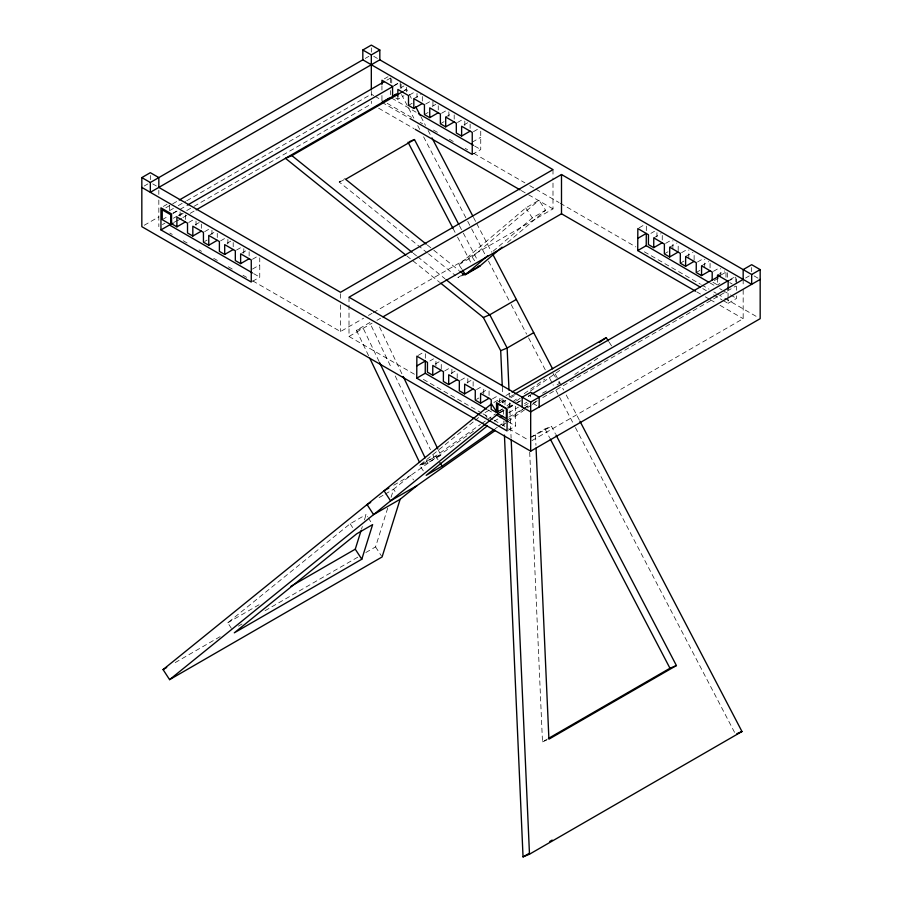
<?xml version="1.0" encoding="UTF-8"?>
<svg xmlns="http://www.w3.org/2000/svg" width="902" height="902" viewBox="0 0 902 902"><rect width="100%" height="100%" fill="white"/><g stroke="black" fill="none" stroke-linecap="round" stroke-linejoin="round"><path stroke-width="0.68" stroke-dasharray="4.51 3.38" d="M425.316 358.229L425.349 352.637M435.937 365.84L435.959 360.248M441.247 368.941L441.27 363.348M451.879 373.755L451.902 368.163M457.179 378.254L457.213 372.661M467.811 383.057L467.845 377.476M473.122 386.169L473.155 380.576M483.743 393.768L483.776 386.789M489.064 395.482L489.087 389.889M499.674 403.081L499.708 397.489M504.996 404.795L505.03 399.203M508.254 430.231L515.538 426.026L515.651 405.404M646.306 230.641L646.339 225.049M656.927 236.854L656.949 232.66M662.237 239.955L662.271 234.362M672.847 248.963L672.892 240.575M678.169 250.666L678.203 245.073M688.79 258.276L688.835 249.888M694.112 259.979L694.145 252.988M704.721 267.578L704.766 259.201M710.054 267.894L710.077 262.302M718.229 278.301L712.163 281.807L717.473 284.908L717.507 277.917M720.664 276.891L720.698 268.514M725.986 277.207L726.02 271.615M723.212 300.535L728.027 303.343L728.049 299.272M728.061 297.908L728.094 291.12M728.027 303.343L736.528 298.438L736.551 295.721M736.573 290.286L736.596 286.205M736.607 283.408L736.641 277.827M361.51 529.215L362.345 526.543M364.431 519.89L366.099 514.568L367.542 516.801M365.84 552.52L375.559 546.916L387.736 508.006M391.096 497.273L393.61 489.222L410.613 475.478L475.05 430.074M461.801 269.1L458.859 264.658L525.731 207.922L539.013 200.255L545.62 210.245L506.338 243.563M458.859 264.658L472.141 256.991L539.013 200.255M493.067 251.23L532.338 217.923L545.62 210.245M423.297 470.855L419.667 465.263L474.294 421.076M475.388 420.185L478.658 417.536M231.397 628.367L227.766 622.786L350.156 523.769L366.099 514.568M419.667 465.263L435.598 456.062L480.473 424.447M481.623 423.636L486.234 420.388M487.384 419.588L495.435 413.905M500.035 410.669L502.335 409.046M506.947 405.799L511.547 402.551M512.697 401.751L518.447 397.692M524.209 393.644L544.921 379.043M499.212 413.048L506.112 408.178M507.262 407.366L515.324 401.694M516.474 400.883L521.074 397.647M530.275 391.152L560.198 370.079M495.063 428.822L497.363 427.198M498.513 426.387L505.424 421.527M506.574 420.715L522.675 409.361M523.825 408.55L528.437 405.314M502.29 425.53L506.89 422.283M508.04 421.471L531.053 405.257M532.203 404.446L537.964 400.398L533.048 403.16M574.777 374.454L597.801 358.241M144.264 186.004L147.905 183.907M365.242 58.416L368.884 56.319M163.375 206.423L167.028 204.314M384.365 78.835L388.007 76.738M165.878 207.742L178.021 200.74M386.868 80.165L390.51 78.057M144.264 225.263L158.831 216.852M169.756 210.538L173.398 208.441M178.258 205.633L185.541 201.428M186.759 200.729L371.32 94.169L373.755 95.578M172.789 213.255L176.431 211.158M393.779 85.667L397.421 83.57M162.236 219.66L168.302 216.164M173.161 213.357L187.729 204.946M394.151 85.769L397.793 83.66M162.473 224.564L164.897 223.155M173.398 218.25L177.04 216.153M178.258 215.454L181.9 213.346M186.759 210.538L192.825 207.032M194.043 206.332L371.32 103.989L371.32 101.182M179.318 215.623L184.177 212.816M400.308 88.035L403.949 85.938M174.007 222.366L178.867 219.569M178.021 220.37L181.663 218.261M182.88 217.562L188.946 214.056M190.164 213.357L195.024 210.549M404.243 90.775L406.655 89.377L408.606 93.109M395.752 98.025L397.872 99.254L403.949 95.747M188.732 222.456L193.58 219.648M409.711 94.868L413.353 92.771M195.249 224.823L200.109 222.016M413.815 98.634L421.099 94.428M408.505 105.387L412.146 103.279M204.664 231.656L209.523 228.849M425.654 104.068L430.513 101.272M209.974 234.723L214.834 231.915M432.182 106.436L435.824 104.339M204.664 241.477L207.088 240.067M424.436 114.588L428.078 112.479M220.595 240.857L225.455 238.06M441.585 113.269L446.445 110.472M227.124 243.224L230.765 241.127M445.689 117.046L451.755 113.539M427.413 252.955L339.186 182.001L345.218 178.506M440.379 123.788L444.021 121.68M236.538 250.057L241.398 247.261M457.528 122.469L462.376 119.673M241.849 253.124L249.132 248.918M464.056 124.837L467.698 122.74M252.47 259.257L259.753 255.052M473.46 131.669L478.319 128.873M252.47 269.078L259.753 264.872M472.242 142.189L480.743 137.284M252.47 281.345L259.753 277.139L259.753 257.859M472.242 154.456L480.743 149.552L480.743 127.464M252.718 280.872L340.505 331.553L363.574 318.237M368.433 315.429L372.075 313.332M373.293 312.633L552.994 208.881L552.994 178.032M368.58 355.692L356.437 330.267L369.719 322.6L391.581 368.366M349.006 297.209L349.006 336.469L372.075 323.142M376.935 320.334L380.576 318.237M461.317 275.516L457.9 277.489L464.338 274.783M418.066 355.444L424.143 351.938M639.056 227.856L645.122 224.35M429.904 360.958L433.546 358.849M650.894 233.37L654.536 231.262M435.215 364.058L440.075 361.251M653.781 237.869L661.065 233.663M444.63 370.97L449.489 368.163M665.62 243.382L671.686 239.876M451.158 373.372L456.017 370.564M669.712 247.182L676.996 242.976M664.346 253.868L667.999 251.759M460.561 380.283L466.638 376.777M681.551 252.695L687.628 249.189M467.089 382.685L471.949 379.877M685.655 256.495L692.939 252.289M680.288 263.181L683.93 261.073M476.504 389.596L482.57 386.09M697.494 262.008L703.56 258.502M481.815 392.697L487.881 389.19M701.587 265.808L708.871 261.603M476.448 399.372L478.883 397.974M696.22 272.494L699.862 270.386M492.436 398.909L498.513 395.403M713.426 271.322L719.492 267.815M493.89 402.495L501.14 398.312M505.977 395.527L510.803 392.731M497.746 402.01L503.823 398.504M717.518 275.121L724.813 270.916M500.26 402.461L505.12 399.654M509.98 396.846L513.621 394.749M721.25 274.873L726.11 272.066M488.952 410.331L484.126 413.116L487.024 417.581M502.245 402.653L505.864 400.567M510.701 397.782L514.32 395.685M498.907 411.087L502.561 408.989M717.473 284.908L719.897 283.51M497.836 413.68L503.902 410.173M508.762 407.366L520.905 400.353M528.189 396.147L530.624 394.749M729.752 279.778L734.611 276.982M500.43 412.552L504.049 410.455M508.886 407.67L516.124 403.487M517.331 402.788L520.961 400.691M528.211 396.508L530.624 395.121L530.68 399.293M508.378 408.211L514.444 404.716M728.151 281.334L735.434 277.128M494.273 421.076L497.904 418.99M508.773 412.71L518.436 407.129M524.479 403.645L526.892 402.247M542.587 393.182L547.424 390.397M557.086 384.816L559.499 383.418L556.602 378.953M440.852 455.318L434.099 457.359L420.817 465.026L427.571 462.985L440.852 455.318L438.428 450.233M524.614 405.596L528.256 403.498M745.604 278.019L749.246 275.911M508.762 417.186L524.547 408.065M525.765 407.366L528.189 405.968M542.767 397.557L735.829 286.092M393.712 485.231L410.613 475.478L413.511 479.943M379.122 497.588L383.948 494.803M385.154 494.104L393.61 489.222L396.508 493.698M530.218 437.493L545.011 428.946L551.449 426.251L555.35 433.727M531.65 437.064L551.449 426.251M531.898 440.65L743.169 318.677L743.169 287.828M227.766 622.786L260.554 603.855M175.214 662.587L220.133 636.643M238.353 626.135L241.995 624.026M265.064 610.71L358.556 556.726M529.699 452.206L542.485 741.861L547.345 739.054M404.085 90.459L406.655 89.377M339.186 182.001L345.613 179.295M542.485 741.861L548.912 739.166M356.437 330.267L363.19 328.227L379.595 362.548M373.744 56.319L377.386 58.416M754.095 275.911L758.954 278.718M729.752 282.585L732.176 283.983M391.66 98.115L416.07 112.209M474.644 146.034L480.743 149.552M374.973 96.288L382.29 100.505M387.161 103.324L411.549 117.395M420.073 122.322L422.519 123.732M433.49 130.068L438.361 132.876M449.331 139.212L454.202 142.031M465.173 148.368L467.619 149.766M473.708 153.284L524.908 182.847M529.778 185.665L534.66 188.473M535.878 189.183L559.037 202.555M560.255 203.254L635.831 246.889M644.366 251.816L700.437 284.186M701.655 284.897L708.972 289.114M713.854 291.932L716.289 293.342M717.507 294.041L723.596 297.559M724.825 298.269L757.736 317.267M381.941 102.321L408.786 117.824M378.637 108.206L413.995 128.625M521.288 190.57L527.388 194.099M528.606 194.798L552.994 208.881M696.84 291.921L700.493 294.041M705.375 296.848L709.028 298.968M710.246 299.667L715.128 302.486M719.999 305.304L743.169 318.677M152.754 183.907L156.396 186.004M533.116 403.498L536.758 405.596M253.654 273.61L259.753 277.139M169.801 232.998L172.237 234.407M183.219 240.744L188.09 243.563M199.071 249.899L201.507 251.308M213.695 258.344L217.359 260.452M228.33 266.789L233.212 269.608M242.965 275.234L246.618 277.354M349.006 336.469L414.852 374.477M423.388 379.404L481.916 413.195M483.134 413.894L492.887 419.531M494.104 420.231L507.522 427.976M508.739 428.687L528.245 439.95M710.043 282.957L714.858 285.776M719.672 288.584L722.085 289.993M723.291 290.703L729.312 294.221M730.507 294.92L736.528 298.438M702.748 288.572L706.356 290.681M713.583 294.909L722.006 299.825M487.847 409.846L491.466 411.955M508.322 421.809L515.538 426.026M427.311 245.006L432.757 249.38M433.839 250.26L458.892 270.408M428.495 253.834L455.724 275.73M413.263 253.225L416.544 255.864M417.626 256.743L444.957 278.729M406.825 255.92L439.624 282.303M525.731 207.922L532.338 217.923M472.141 256.991L475.072 261.433M609.121 342.117L612.03 346.582M552.971 373.372L555.869 377.837M435.598 456.062L438.507 460.539M368.275 517.917L371.895 523.498M375.559 546.916L381.366 555.846M350.156 523.769L353.787 529.35M409.249 94.349L412.496 100.562M420.93 116.73L425.473 125.423M428.078 130.395L431.325 136.608M473.505 217.405L476.098 222.377M476.752 223.617L491.68 252.21M555.181 373.811L558.428 380.035M559.082 381.287L563.637 390.014M566.242 394.997L579.907 421.166M401.525 94.563L408.008 106.988M408.662 108.24L413.849 118.185M417.75 125.637L419.689 129.369M423.59 136.822L467.078 220.099M467.721 221.351L470.968 227.563M471.622 228.804L485.242 254.905M488.489 261.118L509.258 300.896M511.197 304.594L526.621 334.146M528.572 337.867L545.485 370.271M549.397 377.758L553.298 385.233M555.903 390.216L574.777 426.364M575.431 427.604L734.882 732.976M459.422 225.658L462.681 231.893M463.335 233.144L477.665 260.599M452.996 228.353L456.897 235.839M457.551 237.091L471.239 263.294M545.011 428.946L549.566 437.673M379.517 326.919L401.988 373.958M395.223 375.999L430.446 449.737M432.881 454.822L434.099 457.359M426.364 460.448L427.571 462.985M535.517 435.452L535.946 445.295M509.123 393.001L509.314 397.23M509.562 402.844L511.107 438M502.324 387.262L502.572 392.889M502.82 398.515L503.068 404.141M503.316 409.767L503.564 415.394M503.812 421.008L504.06 426.635M751.67 267.499L751.67 271.705M743.169 279.417L743.169 286.43M735.829 277.681L735.829 281.886M727.328 272.765L727.328 278.38M552.994 169.621L552.994 176.634M470.122 124.138L470.122 128.343M464.812 121.071L464.812 128.084M454.191 114.937L454.191 119.143M448.869 111.871L448.869 118.884M438.248 105.737L438.248 109.943M432.937 101.272L432.937 106.876M422.316 96.537L422.316 102.14M416.995 93.47L416.995 97.675M406.374 87.336L406.374 92.94M401.063 84.269L401.063 88.475M400.217 82.262L400.217 87.877M397.872 96.446L397.872 99.254M391.727 78.756L391.727 82.961M390.442 78.136L390.442 83.739M390.442 90.595L390.442 94.687M381.941 85.848L381.941 90.053M381.941 95.499L381.941 100.956M371.32 47.907L371.32 52.113M371.32 91.373L371.32 95.578M340.505 293.702L340.505 299.306M340.505 304.921L340.505 331.553M249.132 251.726L249.132 255.931M243.822 248.659L243.822 254.263M233.201 242.525L233.201 246.731M227.89 239.458L227.89 245.062M217.258 233.325L217.258 237.53M211.947 230.258L211.947 234.464M201.326 224.124L201.326 228.33M196.016 221.058L196.016 225.263M185.384 214.924L185.384 220.528M180.073 211.857L180.073 216.063M169.452 205.724L169.452 211.327M158.831 190.209L158.831 194.415M158.831 200.03L158.831 226.661M150.33 175.495L150.33 179.701"/><path stroke-width="1.35" d="M432.734 375.243L432.791 365.457L443.412 371.669L443.367 381.456L448.677 384.556L448.722 374.77L459.355 380.982L459.298 390.769L464.609 393.87L464.665 384.083L475.286 390.295L475.241 400.082L480.552 403.183L480.597 393.396L491.218 399.609L491.173 409.384L496.483 412.496L496.54 402.709L507.161 408.922L507.048 430.93L416.735 378.163L416.859 356.143L427.48 362.356L427.424 372.143L432.734 375.243L441.236 370.339M416.735 378.163L425.237 373.259L425.304 361.025L416.803 365.93M700.335 287.163L637.725 250.576L637.838 228.556L648.47 234.768L648.414 244.555L653.724 247.655L662.226 242.751M637.725 250.576L646.227 245.671L646.294 233.438L637.793 238.342M653.724 247.655L653.781 237.869L664.402 244.081L664.346 253.868L669.667 256.969L678.157 252.064M669.667 256.969L669.712 247.182L680.333 253.394L680.288 263.181L685.599 266.282L694.1 261.377M685.599 266.282L685.655 256.495L696.276 262.707L696.22 272.494L701.531 275.595L710.032 270.69M701.531 275.595L701.587 265.808L712.208 272.021L712.163 280.409M717.507 277.917L717.518 275.121L728.151 281.334L728.106 289.722M290.906 586.334L355.264 549.183L361.093 530.545M361.792 559.229L372.627 524.614L356.685 533.815L234.294 632.832L361.792 559.229L355.264 549.183M495.39 430.389L417.141 485.524L400.138 499.28L382.087 556.962L169.599 679.646L163.07 669.588L491.477 403.893L498.005 413.939L169.599 679.646M462.534 270.205L465.466 274.648L487.757 255.74M502.098 247.171L478.748 266.981L465.466 274.648M487.373 425.823L426.195 475.32L442.138 466.12L493.913 429.634M599.323 342.512L606.223 337.641L608.399 341.001M141.828 177.593L150.33 172.688L158.831 177.593L158.831 187.413L340.505 292.293L552.994 169.621L362.818 59.825L150.33 182.497L141.828 177.593L141.828 226.661L530.68 451.169L760.172 318.677L760.172 269.608L751.67 264.692L743.169 269.608L743.169 279.417L530.68 402.1L349.006 297.209L561.495 174.526L751.67 284.322L751.67 274.512L760.172 269.608M362.818 59.825L362.818 50.005L371.32 45.1L379.821 50.005L379.821 59.825L150.33 192.318L150.33 182.497M362.818 50.005L371.32 54.909L379.821 50.005M179.239 200.041L384.432 81.563M187.729 204.946L392.934 86.468M185.384 221.937L176.893 226.842L171.572 223.775L171.572 213.954L160.951 207.821L160.951 229.909L169.452 225.004L252.436 272.911M381.941 102.321L389.224 98.115M396.203 94.079L392.562 96.187L392.562 86.366L381.941 80.233L381.941 84.438M170.737 224.575L170.737 214.755L162.236 209.85L162.236 219.66L170.737 224.575L173.161 223.166M196.23 209.85L396.598 94.169M405.731 255.04L285.483 158.324L291.91 155.629L403.036 91.474M176.893 226.842L176.893 217.021L187.515 223.155L187.515 232.975L192.825 236.042L201.326 231.137M397.872 96.446L397.872 89.433L408.505 95.567L408.505 105.387L413.815 108.454L422.316 103.55M192.825 236.042L192.825 226.222L203.446 232.355L203.446 242.176L208.757 245.243L217.258 240.338M413.815 108.454L413.815 98.634L424.436 104.779L424.436 114.588L429.747 117.655L438.248 112.75M458.768 224.406L414.469 139.551L345.613 179.295L426.218 244.126M208.757 245.243L208.757 235.422L219.389 241.556L219.389 251.376L224.699 254.443L233.201 249.538M429.747 117.655L429.747 107.845L440.379 113.979L440.379 123.788L445.689 126.855L454.191 121.95M224.699 254.443L224.699 244.622L235.321 250.756L235.321 260.577L240.631 263.643L249.132 258.739M445.689 126.855L445.689 117.046L456.311 123.179L456.311 132.989L461.621 136.055L470.122 131.151M383 316.839L561.495 213.785L695.622 291.222M462.455 274.851L464.733 273.543M516.35 299.441L489.786 314.775L483.348 317.47L440.717 283.183M533.702 332.68L507.138 348.014L500.7 350.709L502.256 385.864M448.677 384.556L457.179 379.652M464.609 393.87L473.11 388.965M480.552 403.183L489.042 398.278M512.009 392.043L606.223 337.641M514.839 394.05L720.044 275.572M496.483 412.496L498.907 411.087M531.83 394.05L728.534 280.477M500.317 417.592L502.73 416.194M388.875 488.016L384.049 490.812L390.577 500.858L417.141 485.524M370.677 502.47L367.046 504.556L373.586 514.614L400.138 499.28M760.172 279.417L530.68 411.91L141.828 187.413M163.07 669.588L166.712 667.491M548.551 738.355L669.972 668.258L676.41 665.552L556.004 434.967M676.41 665.552L548.912 739.166L536.07 448.102M504.432 435.08L523.047 856.9L529.113 853.393M549.758 841.476L552.193 840.078M523.047 856.9L529.485 854.205L741.974 731.522L579.907 421.166M409.316 141.704L414.469 139.551M477.699 266.665L480.281 265.583L464.338 274.783L459.986 271.288M736.821 733.687L741.974 731.522M379.821 59.825L751.67 274.512M418.505 113.618L473.426 145.323M410.004 118.523L472.242 154.456L472.242 132.38L461.621 126.246L461.621 136.055M415.213 129.324L520.071 189.871M160.951 229.909L251.263 282.044L251.263 259.956L240.631 253.823L240.631 263.643M646.227 245.671L708.837 282.258M425.237 373.259L486.64 409.136M496.28 414.762L507.116 421.099M291.91 155.629L412.169 252.346M446.05 279.609L489.786 314.775L507.138 348.014L508.999 390.194M439.95 462.771L442.138 466.12M415.743 106.786L420.287 115.479M431.968 137.859L472.862 216.164M492.977 254.691L552.576 368.817M408.031 142.245L452.996 228.353M550.22 438.913L669.972 668.258M483.348 317.47L500.7 350.709M403.194 376.495L437.82 448.959M379.595 362.548L425.146 457.9M369.797 358.241L419.599 462.489M511.175 439.409L529.485 854.205M561.495 174.526L561.495 213.785M539.182 407.005L539.182 397.184L530.68 392.28L522.179 397.184L522.179 407.005M530.68 402.1L530.68 451.169M371.32 54.909L371.32 89.963M506.338 408.764L497.836 403.859L497.836 413.68L506.338 418.584L506.338 408.764"/></g></svg>
